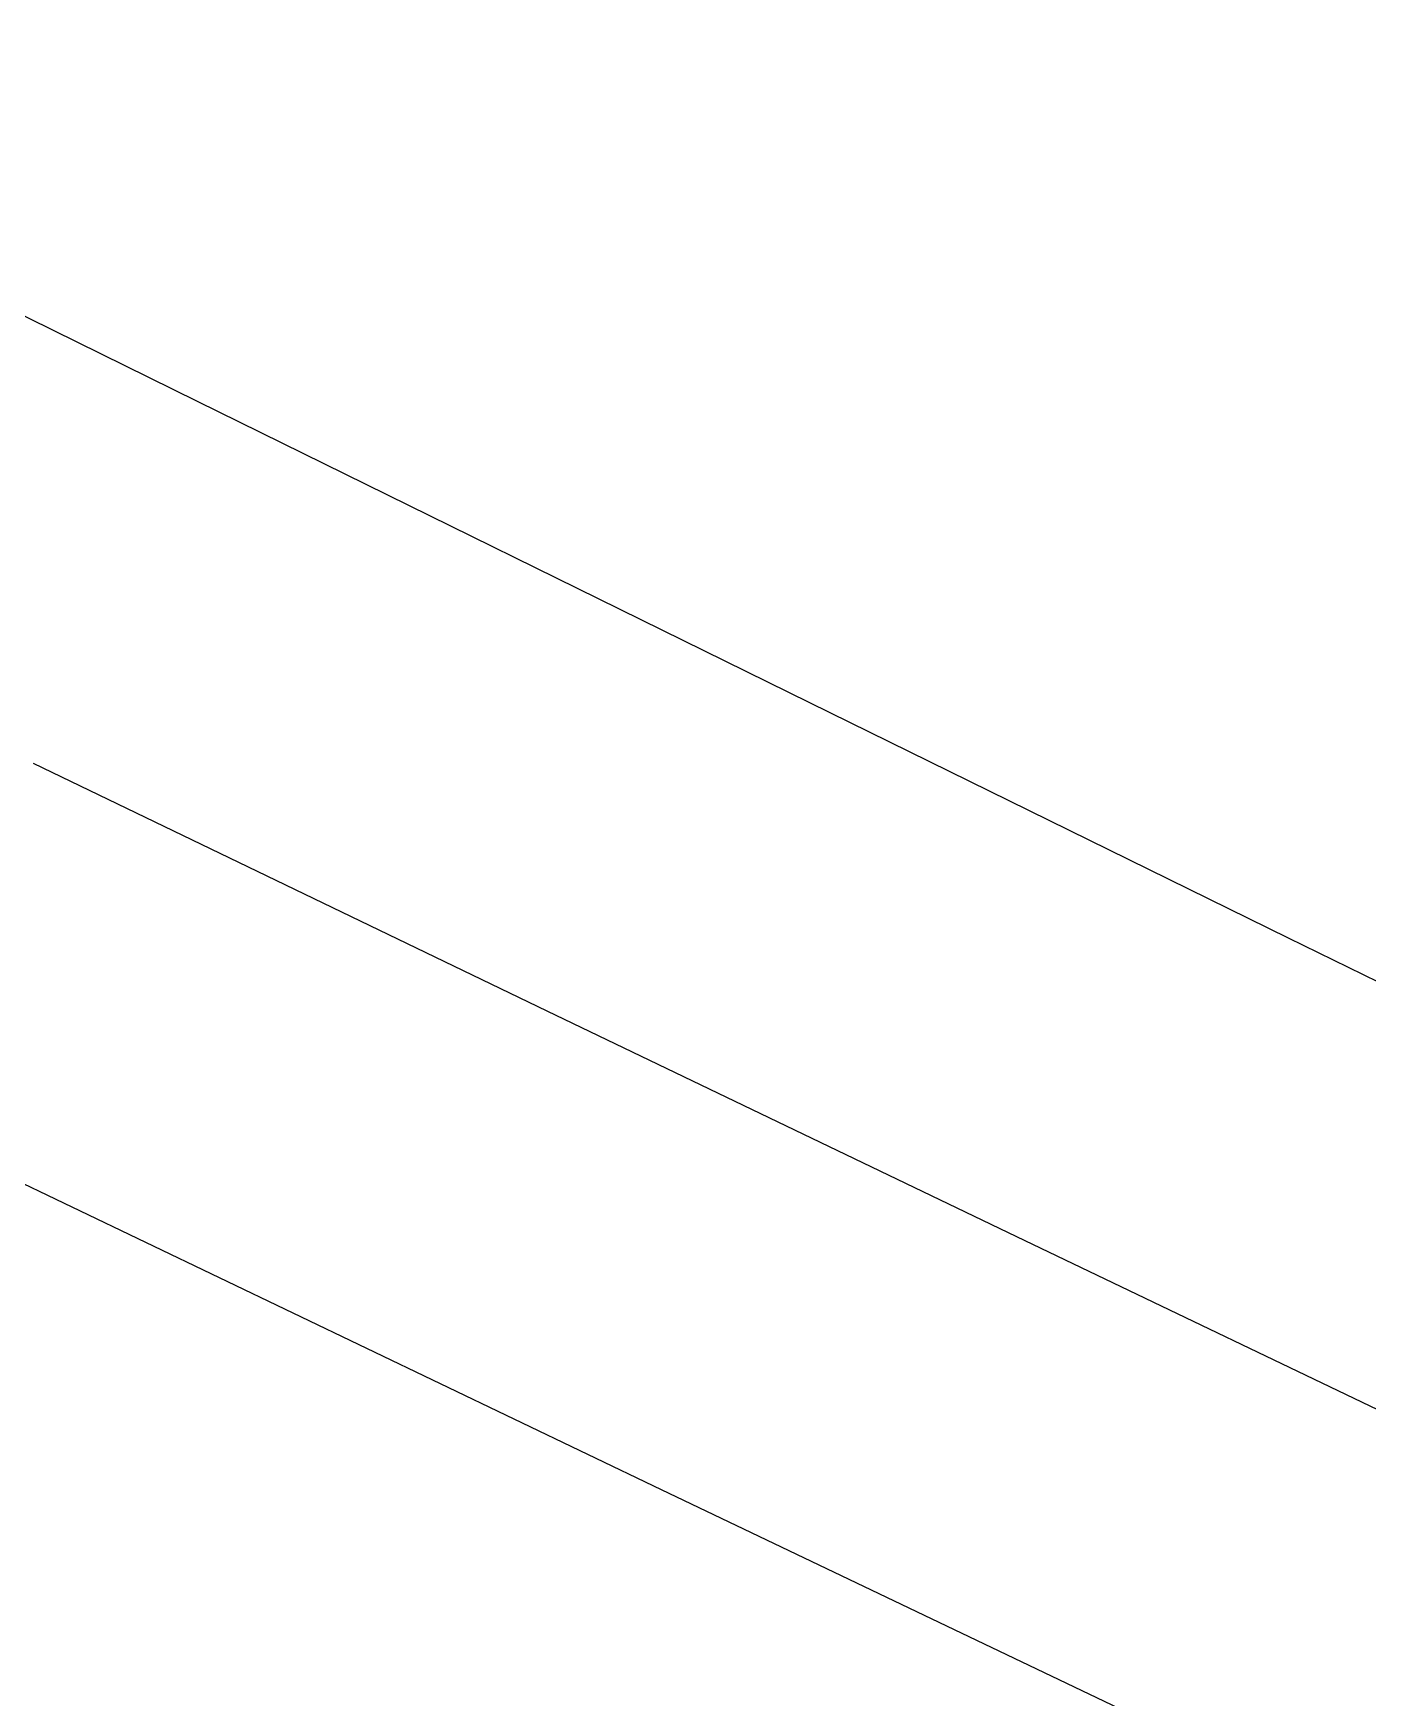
# Model space of a CAD drawing. Header units: metres. Extents: x 729358 to 732680, y 1423022 to 1426117.
# Drawn here: x 731117.92 to 731122.29, y 1425707.46 to 1425712.9 of the extents above; entities that cross this region are included whole.
import ezdxf

# ---------------------------------------------------------------- set-up
doc = ezdxf.new("R2010")
doc.units = ezdxf.units.M
doc.header["$MEASUREMENT"] = 0
doc.layers.add('CONTOUR', color=59, linetype='Continuous')
doc.layers.add('INDEX-CON', color=252, linetype='Continuous')

# ---------------------------------------------------------------- blocks, each defined once
blk = doc.blocks.new('ct 50 rai')
at = {"layer": 'CONTOUR', "flags": 128}
blk.add_lwpolyline([(114.0003, -66.1338), (116.4419, -67.3364), (118.4456, -68.3221), (120.0115, -69.0912), (121.1396, -69.6435), (121.8299, -69.9791), (122.2819, -70.1968), (122.6952, -70.3955), (123.0697, -70.575), (123.4056, -70.7354), (123.7027, -70.8767), (123.9611, -70.999), (124.1808, -71.1021), (124.3618, -71.1862), (124.5226, -71.2556), (124.6819, -71.3148), (124.8397, -71.3638), (124.9959, -71.4025), (125.1505, -71.4311), (125.3037, -71.4495), (125.4553, -71.4576), (125.6053, -71.4556)], dxfattribs=at)
at = {"layer": 'CONTOUR'}
blk.add_lwpolyline([(115.55, -69.7404), (117.9602, -70.8956), (120.1213, -71.9279), (122.0333, -72.8373), (123.6961, -73.6239), (125.1097, -74.2877), (126.2742, -74.8285), (127.3092, -75.2752), (128.3343, -75.6561), (129.3494, -75.9713), (130.3546, -76.2209), (131.3498, -76.4047), (132.3352, -76.5228), (133.3106, -76.5753), (134.2761, -76.562)], dxfattribs=at)
at = {"layer": 'INDEX-CON'}
blk.add_lwpolyline([(115.906, -68.5204), (117.5863, -69.3297), (119.1226, -70.0679), (120.515, -70.7353), (121.7634, -71.3316), (122.868, -71.857), (123.8286, -72.3114), (124.6453, -72.6949), (125.318, -73.0074), (125.9159, -73.2654), (126.5081, -73.4854), (127.0945, -73.6675), (127.6752, -73.8117), (128.2502, -73.9179), (128.8194, -73.9861), (129.3829, -74.0164), (129.9407, -74.0088)], dxfattribs=at)

msp = doc.modelspace()

# ---------------------------------------------------------------- block references
msp.add_blockref('ct 50 rai', (731002.018, 1425779.0343, 78))

doc.saveas('drawing.dxf')
